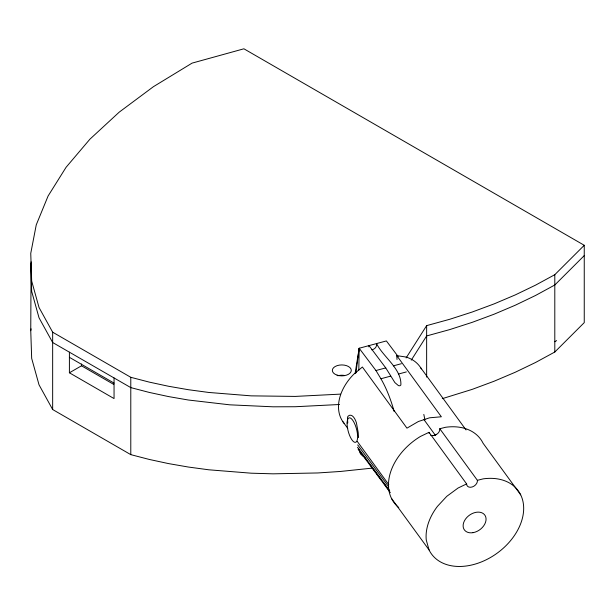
<?xml version="1.0" encoding="UTF-8"?>
<svg xmlns="http://www.w3.org/2000/svg" width="615" height="615" viewBox="0 0 615 615"><rect width="100%" height="100%" fill="white"/><g stroke="black" fill="none" stroke-linecap="round" stroke-linejoin="round"><path stroke-width="0.92" d="M358.822 370.099L359.168 348.251L386.381 340.933L398.128 356.523M358.522 437.665L358.222 432.676L356.431 422.874A13.653 6.127 84.1 0 0 350.858 415.233L349.305 415.34L347.882 416.393L347.46 417.908L347.759 422.905M355.939 372.936L359.168 348.251L375.957 370.522L380.908 378.755A57.233 19.288 75.1 0 1 394.169 411.573M368.815 346.852L368.992 345.607L385.759 367.908L394.884 382.592L398.474 385.651L399.881 385.789L400.872 385.005C401.772 368.8 382.822 356.669 376.565 343.577C377.249 346.591 374.543 349.743 371.498 349.75M355.116 373.428L359.168 348.251M372.598 468.077L340.518 471.451L317.794 472.958L273.06 473.827L251.189 473.189L208.754 469.791L188.313 467.031L168.472 463.579L149.276 459.443L130.787 454.639L52.659 409.529L39.022 384.813L31.68 358.391L30.75 330.701L31.104 261.836M30.75 330.701L31.104 328.856M406.115 357.938L426.641 325.635L449.642 319.308L472.166 312.043L494.083 303.902L515.247 294.923L535.527 285.16L554.799 274.69L584.25 245.293L243.909 48.8L192.08 63.122L153.442 86.669L119.195 112.161L89.913 139.19L66.082 167.288L48.093 196.008L36.254 224.859L30.75 253.365L31.68 281.063L39.022 307.485L52.659 332.192L52.659 409.529M411.251 360.175L426.641 335.944L449.642 329.617L472.166 322.36L494.083 314.211L515.247 305.232L535.527 295.477L554.799 284.999L584.25 255.602M442.277 398.666L472.166 389.38L494.083 381.231L515.247 372.252L535.527 362.496L554.799 352.018L584.25 322.621L584.25 245.293M430.692 435.236A5.942 4.205 -36.1 0 0 431.876 435.628L434.713 435.351L437.465 433.76A5.942 4.205 -36.1 0 0 439.787 428.732L445.629 427.264A53.666 37.984 -36.1 0 1 483.09 443.261L520.697 494.844M554.799 341.709L556.606 340.602M69.403 352.172L69.403 372.79L81.503 365.81L113.752 384.421M391.463 498.373L429.07 549.956A53.666 37.984 -36.1 0 0 512.349 538.402A53.666 37.984 -36.1 0 0 483.236 478.847L477.394 480.323A5.942 4.205 -36.1 0 1 472.32 486.934A5.942 4.205 -36.1 0 1 466.624 483.92L429.016 432.337L420.468 436.435A53.666 37.984 -36.1 0 0 398.751 507.529M466.624 483.92L458.075 488.018L446.79 496.32L437.419 506.399A53.666 37.984 -36.1 0 0 426.28 540.116L429.07 549.956M433.252 435.666L436.158 434.697M393.339 365.871L401.38 363.696M380.908 378.755L390.625 376.142M398.382 374.058L406.354 371.921M375.957 370.522L385.759 367.908M340.518 394.123L295.285 396.414L251.189 395.86L208.754 392.455L188.313 389.702L168.472 386.251L149.276 382.115L130.787 377.303L52.659 332.192M339.572 404.493L295.285 406.73L273.06 406.807L229.733 404.824L188.313 400.011L168.472 396.56L149.276 392.424L130.787 387.611L52.659 342.509L39.022 317.794L31.68 291.372L30.75 263.681M397.013 359.475L396.783 355.639L406.023 357.031A47.355 33.51 -36.1 0 1 421.367 368.908M69.403 357.33L114.052 383.107M69.403 372.79L114.052 398.574L114.052 377.948M363.404 456.522L360.844 454.316L359.56 451.948L359.122 449.327M357.692 444.899L388.765 486.849M357.484 447.259L389.687 490.739M362.888 455.062L366.84 460.397M370.23 464.978L375.88 472.604M377.01 474.127L380.969 479.469M384.352 484.043L389.441 490.908M358.115 449.181L390.317 492.661M420.46 367.416L466.047 429.939M396.783 355.639L441.355 416.778L429.593 417.8L418.369 421.513L406.953 428.148L362.381 367.009L353.663 374.343A47.355 33.51 -36.1 0 0 344.223 423.489M439.787 428.732L477.394 480.323M423.981 419.653L435.128 434.943M342.663 421.383L347.729 428.324M357.292 441.447L388.811 484.674M554.799 274.69L554.799 352.018M426.641 325.635L426.641 377.118M130.787 377.303L130.787 454.639M81.503 363.988L81.503 365.81M423.827 414.41A57.233 19.288 75.1 0 1 424.873 419.922M337.812 375.757A9.471 5.466 0 0 1 344.269 375.427M429.209 433.521A5.942 4.205 -36.1 0 1 429.016 432.337M337.082 375.135A9.471 5.466 0 0 0 351.288 370.399A9.471 5.466 0 0 0 337.082 365.664A9.471 5.466 0 0 0 337.082 375.135M347.091 422.974A12.631 4.297 75.2 0 0 354.755 442.3A12.631 4.297 75.2 0 0 355.209 425.034A12.631 4.297 75.2 0 0 347.091 422.974M473.066 532.659A12.631 8.941 -36.1 0 0 485.204 515.685A12.631 8.941 -36.1 0 0 465.494 519.098A12.631 8.941 -36.1 0 0 473.066 532.659"/></g></svg>
